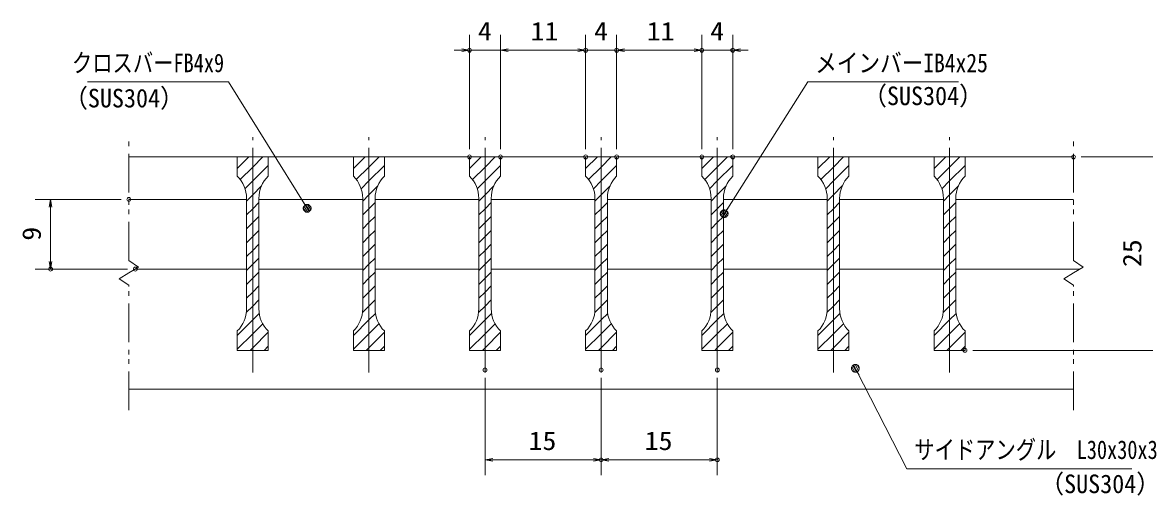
# Model space of a CAD drawing. Units: millimetres, scale not verified, with parts at other scales. Extents: x -1050 to 1050, y -742 to 742.
# Drawn here: x -375 to 349, y -483 to -177 of the extents above; entities that cross this region are included whole.
import ezdxf
from ezdxf.enums import TextEntityAlignment as Align

# ---------------------------------------------------------------- set-up
doc = ezdxf.new("R2010")
doc.units = ezdxf.units.MM
doc.header["$LTSCALE"] = 5
doc.header["$PDMODE"] = 32
doc.header["$PDSIZE"] = 2.5
doc.linetypes.add('CHAIN1', pattern=[8, 5, -1, 1, -1])
doc.linetypes.add('DOUBLE_CHAIN1', pattern=[8.8, 5, -1, 0.6, -0.6, 0.6, -1])
for name, color, linetype, lineweight in [('0-1_寸法注釈', 2, 'Continuous', 9), ('0-2_蓋', 5, 'Continuous', 9), ('0-3_0', 5, 'Continuous', 9), ('0-4_DEFPOINTS', 134, 'Continuous', 9), ('0-5_中心線', 6, 'CHAIN1', 9), ('0-7_想像線', 134, 'DOUBLE_CHAIN1', 9), ('0-8_ハッチング', 4, 'Continuous', 9)]:
    doc.layers.add(name, color=color, linetype=linetype, lineweight=lineweight)
doc.styles.add('ＭＳ ゴシック', font='')
doc.styles.get('ＭＳ ゴシック').set_extended_font_data('MS Gothic')

# ---------------------------------------------------------------- blocks, each defined once
blk = doc.blocks.new('_OPEN')
at = {"layer": '0-3_0', "color": 2}
blk.add_line((0, 0), (-5, 0), dxfattribs=at)
blk.add_lwpolyline([(-5, 0.833), (0, 0), (-5, -0.833)], dxfattribs=at)
blk = doc.blocks.new('_Dot')
at = {"layer": '0-3_0'}
for p, q in [((-2.5, 0), (-5, 0)), ((2.445, 0.5), (-2.445, 0.5)), ((1.997, 1.5), (-1.997, 1.5)), ((2.289, -0.995), (-2.289, -0.995)), ((1.499, -1.995), (-1.499, -1.995))]:
    blk.add_line(p, q, dxfattribs=at)
for points in [[(2.5, 0), (2.48, 0.313), (2.421, 0.622), (2.324, 0.92), (2.191, 1.204), (2.023, 1.469), (1.822, 1.711), (1.594, 1.926), (1.34, 2.111), (1.064, 2.262), (0.773, 2.378), (0.468, 2.456), (0.157, 2.495), (-0.157, 2.495), (-0.468, 2.456), (-0.773, 2.378), (-1.064, 2.262), (-1.34, 2.111), (-1.594, 1.926), (-1.822, 1.711), (-2.023, 1.469), (-2.191, 1.204), (-2.324, 0.92), (-2.421, 0.622), (-2.48, 0.313), (-2.5, 0), (0, 0)], [(-2.5, 0), (-2.48, -0.313), (-2.421, -0.622), (-2.324, -0.92), (-2.191, -1.204), (-2.023, -1.469), (-1.822, -1.711), (-1.594, -1.926), (-1.34, -2.111), (-1.064, -2.262), (-0.773, -2.378), (-0.468, -2.456), (-0.157, -2.495), (0.157, -2.495), (0.468, -2.456), (0.773, -2.378), (1.064, -2.262), (1.34, -2.111), (1.594, -1.926), (1.822, -1.711), (2.023, -1.469), (2.191, -1.204), (2.324, -0.92), (2.421, -0.622), (2.48, -0.313), (2.5, 0), (0, 0)]]:
    blk.add_lwpolyline(points, close=True, dxfattribs=at)

msp = doc.modelspace()

# ---------------------------------------------------------------- linework, layer by layer
at = {"layer": '0-1_寸法注釈'}
for p, q in [((-86.5, -258.884), (-86.5, -184.975)), ((-66.5, -258.884), (-66.5, -184.975)), ((-66.5, -258.884), (-66.5, -184.975)), ((-11.5, -258.884), (-11.5, -184.975)), ((-11.5, -258.884), (-11.5, -184.975)), ((8.5, -258.884), (8.5, -184.975)), ((8.5, -258.884), (8.5, -184.975)), ((63.5, -258.884), (63.5, -184.975)), ((63.5, -258.884), (63.5, -184.975)), ((83.5, -258.884), (83.5, -184.975)), ((-91.5, -194.975), (-96.5, -194.975)), ((-66.5, -194.975), (-86.5, -194.975)), ((-61.5, -194.975), (-56.5, -194.975)), ((-61.5, -194.975), (-16.5, -194.975)), ((-16.5, -194.975), (-21.5, -194.975)), ((-11.5, -194.975), (8.5, -194.975)), ((13.5, -194.975), (58.5, -194.975)), ((13.5, -194.975), (18.5, -194.975)), ((58.5, -194.975), (53.5, -194.975)), ((63.5, -194.975), (83.5, -194.975)), ((88.5, -194.975), (93.5, -194.975)), ((308.5, -263.884), (363.665, -263.884)), ((-311.5, -291.384), (-367.039, -291.384)), ((-357.039, -296.384), (-357.039, -331.384)), ((-307.289, -336.384), (-367.039, -336.384)), ((238.5, -388.884), (363.665, -388.884)), ((-76.5, -406.585), (-76.5, -469.604)), ((-1.5, -406.585), (-1.5, -469.604)), ((-1.5, -406.585), (-1.5, -469.604)), ((73.5, -406.585), (73.5, -469.604)), ((-71.5, -459.604), (-6.5, -459.604)), ((3.5, -459.604), (68.5, -459.604))]:
    msp.add_line(p, q, dxfattribs=at)
for points in [[(-333.238, -215.46), (-242.065, -215.46), (-191.873, -296.281)], [(229.186, -215.492), (131.996, -215.492), (78.485, -299.742)], [(341.196, -465.383), (195.869, -465.383), (163.154, -401.428)]]:
    msp.add_lwpolyline(points, dxfattribs=at)
at = {"layer": '0-2_蓋'}
for p, q in [((-306.5, -263.884), (303.5, -263.884)), ((-236.5, -276.384), (-236.5, -263.884)), ((-216.5, -263.884), (-236.5, -263.884)), ((-216.5, -276.384), (-216.5, -263.884)), ((-141.5, -263.884), (-161.5, -263.884)), ((-161.5, -276.384), (-161.5, -263.884)), ((-141.5, -276.384), (-141.5, -263.884)), ((-66.5, -263.884), (-86.5, -263.884)), ((-86.5, -276.384), (-86.5, -263.884)), ((-66.5, -276.384), (-66.5, -263.884)), ((8.5, -263.884), (-11.5, -263.884)), ((-11.5, -276.384), (-11.5, -263.884)), ((8.5, -276.384), (8.5, -263.884)), ((83.5, -263.884), (63.5, -263.884)), ((63.5, -276.384), (63.5, -263.884)), ((83.5, -276.384), (83.5, -263.884)), ((158.5, -263.884), (138.5, -263.884)), ((138.5, -276.384), (138.5, -263.884)), ((158.5, -276.384), (158.5, -263.884)), ((233.5, -263.884), (213.5, -263.884)), ((213.5, -276.384), (213.5, -263.884)), ((233.5, -276.384), (233.5, -263.884)), ((-306.5, -291.384), (-230.5, -291.384)), ((-230.5, -290.666), (-230.5, -362.101)), ((-222.5, -290.666), (-222.5, -362.101)), ((-222.5, -291.384), (-155.5, -291.384)), ((-155.5, -290.666), (-155.5, -362.101)), ((-147.5, -290.666), (-147.5, -362.101)), ((-147.5, -291.384), (-80.5, -291.384)), ((-80.5, -290.666), (-80.5, -362.101)), ((-72.5, -290.666), (-72.5, -362.101)), ((-72.5, -291.384), (-5.5, -291.384)), ((-5.5, -290.666), (-5.5, -362.101)), ((2.5, -290.666), (2.5, -362.101)), ((2.5, -291.384), (69.5, -291.384)), ((69.5, -290.666), (69.5, -362.101)), ((77.5, -290.666), (77.5, -362.101)), ((77.5, -291.384), (144.5, -291.384)), ((144.5, -290.666), (144.5, -362.101)), ((152.5, -290.666), (152.5, -362.101)), ((152.5, -291.384), (219.5, -291.384)), ((219.5, -290.666), (219.5, -362.101)), ((227.5, -290.666), (227.5, -362.101)), ((227.5, -291.384), (303.5, -291.384)), ((-302.289, -336.384), (-230.5, -336.384)), ((-222.5, -336.384), (-155.5, -336.384)), ((-147.5, -336.384), (-80.5, -336.384)), ((-72.5, -336.384), (-5.5, -336.384)), ((2.5, -336.384), (69.5, -336.384)), ((77.5, -336.384), (144.5, -336.384)), ((152.5, -336.384), (219.5, -336.384)), ((227.5, -336.384), (307.711, -336.384)), ((-236.5, -376.384), (-236.5, -388.884)), ((-216.5, -376.384), (-216.5, -388.884)), ((-161.5, -376.384), (-161.5, -388.884)), ((-141.5, -376.384), (-141.5, -388.884)), ((-86.5, -376.384), (-86.5, -388.884)), ((-66.5, -376.384), (-66.5, -388.884)), ((-11.5, -376.384), (-11.5, -388.884)), ((8.5, -376.384), (8.5, -388.884)), ((63.5, -376.384), (63.5, -388.884)), ((83.5, -376.384), (83.5, -388.884)), ((138.5, -376.384), (138.5, -388.884)), ((158.5, -376.384), (158.5, -388.884)), ((213.5, -376.384), (213.5, -388.884)), ((233.5, -376.384), (233.5, -388.884)), ((-236.5, -388.884), (-216.5, -388.884)), ((-161.5, -388.884), (-141.5, -388.884)), ((-86.5, -388.884), (-66.5, -388.884)), ((-11.5, -388.884), (8.5, -388.884)), ((63.5, -388.884), (83.5, -388.884)), ((138.5, -388.884), (158.5, -388.884)), ((213.5, -388.884), (233.5, -388.884)), ((-306.5, -413.884), (303.5, -413.884))]:
    msp.add_line(p, q, dxfattribs=at)
for centre, start, end in [((-250.5, -290.666), 0, 45.573), ((-202.5, -290.666), 134.427, 180), ((-175.5, -290.666), 0, 45.573), ((-127.5, -290.666), 134.427, 180), ((-100.5, -290.666), 0, 45.573), ((-52.5, -290.666), 134.427, 180), ((-25.5, -290.666), 0, 45.573), ((22.5, -290.666), 134.427, 180), ((49.5, -290.666), 0, 45.573), ((97.5, -290.666), 134.427, 180), ((124.5, -290.666), 0, 45.573), ((172.5, -290.666), 134.427, 180), ((199.5, -290.666), 0, 45.573), ((247.5, -290.666), 134.427, 180), ((-250.5, -362.101), 314.427, 0), ((-202.5, -362.101), 180, 225.573), ((-175.5, -362.101), 314.427, 0), ((-127.5, -362.101), 180, 225.573), ((-100.5, -362.101), 314.427, 0), ((-52.5, -362.101), 180, 225.573), ((-25.5, -362.101), 314.427, 0), ((22.5, -362.101), 180, 225.573), ((49.5, -362.101), 314.427, 0), ((97.5, -362.101), 180, 225.573), ((124.5, -362.101), 314.427, 0), ((172.5, -362.101), 180, 225.573), ((199.5, -362.101), 314.427, 0), ((247.5, -362.101), 180, 225.573)]:
    msp.add_arc(centre, 20, start, end, dxfattribs=at)
at = {"layer": '0-4_DEFPOINTS'}
for p in [(-86.5, -194.975), (-11.5, -194.975), (8.5, -194.975), (63.5, -194.975), (83.5, -194.975), (-86.5, -263.884), (-66.5, -263.884), (-11.5, -263.884), (8.5, -263.884), (63.5, -263.884), (83.5, -263.884), (303.5, -263.884), (-306.5, -291.384), (-357.039, -336.384), (-302.289, -336.384), (233.5, -388.884), (-76.5, -401.585), (-1.5, -401.585), (73.5, -401.585), (-1.5, -459.604), (73.5, -459.604)]:
    msp.add_point(p, dxfattribs=at)
at = {"layer": '0-5_中心線'}
for p, q in [((-226.5, -403.111), (-226.5, -251.182)), ((-151.5, -403.111), (-151.5, -251.182)), ((-76.5, -403.111), (-76.5, -251.182)), ((-1.5, -403.111), (-1.5, -251.182)), ((73.5, -403.111), (73.5, -251.182)), ((148.5, -403.111), (148.5, -251.182)), ((223.5, -403.111), (223.5, -251.182))]:
    msp.add_line(p, q, dxfattribs=at)
at = {"layer": '0-7_想像線'}
for p, q in [((-306.5, -330.935), (-306.5, -251.384)), ((303.5, -330.935), (303.5, -251.384)), ((-306.5, -330.935), (-300.207, -335.147)), ((-312.793, -342.62), (-306.5, -338.884)), ((-300.207, -335.147), (-306.5, -338.884)), ((-306.5, -346.833), (-312.793, -342.62)), ((-306.5, -427.562), (-306.5, -346.833)), ((303.5, -427.562), (303.5, -346.833))]:
    msp.add_line(p, q, dxfattribs=at)
for points in [[(303.5, -330.935), (309.793, -335.147), (303.5, -338.884)], [(303.5, -346.833), (297.207, -342.62), (303.5, -338.884)]]:
    msp.add_lwpolyline(points, dxfattribs=at)
at = {"layer": '0-8_ハッチング'}
for p, q in [((-236.5, -263.884), (-236.5, -276.384)), ((-236.5, -271.466), (-228.918, -263.884)), ((-161.5, -263.884), (-161.5, -276.384)), ((-161.5, -271.466), (-153.918, -263.884)), ((-86.5, -263.884), (-86.5, -276.384)), ((-86.5, -271.466), (-78.918, -263.884)), ((-11.5, -263.884), (-11.5, -276.384)), ((-11.5, -271.466), (-3.918, -263.884)), ((63.5, -263.884), (63.5, -276.384)), ((63.5, -271.466), (71.082, -263.884)), ((138.5, -263.884), (138.5, -276.384)), ((138.5, -271.466), (146.082, -263.884)), ((213.5, -263.884), (213.5, -276.384)), ((213.5, -271.466), (221.082, -263.884)), ((-230.5, -290.666), (-230.5, -362.101)), ((-226.5, -297.387), (-222.5, -293.387)), ((-222.5, -362.101), (-222.5, -290.666)), ((-155.5, -290.666), (-155.5, -362.101)), ((-151.5, -297.387), (-147.5, -293.387)), ((-147.5, -362.101), (-147.5, -290.666)), ((-80.5, -290.666), (-80.5, -362.101)), ((-76.5, -297.387), (-72.5, -293.387)), ((-72.5, -362.101), (-72.5, -290.666)), ((-5.5, -290.666), (-5.5, -362.101)), ((-1.5, -297.387), (2.5, -293.387)), ((2.5, -362.101), (2.5, -290.666)), ((69.5, -290.666), (69.5, -362.101)), ((73.5, -297.387), (77.5, -293.387)), ((77.5, -362.101), (77.5, -290.666)), ((144.5, -290.666), (144.5, -362.101)), ((148.5, -297.387), (152.5, -293.387)), ((152.5, -362.101), (152.5, -290.666)), ((219.5, -290.666), (219.5, -362.101)), ((223.5, -297.387), (227.5, -293.387)), ((227.5, -362.101), (227.5, -290.666)), ((-230.5, -301.387), (-226.5, -297.387)), ((-226.5, -306.367), (-222.5, -302.367)), ((-155.5, -301.387), (-151.5, -297.387)), ((-151.5, -306.367), (-147.5, -302.367)), ((-80.5, -301.387), (-76.5, -297.387)), ((-76.5, -306.367), (-72.5, -302.367)), ((-5.5, -301.387), (-1.5, -297.387)), ((-1.5, -306.367), (2.5, -302.367)), ((69.5, -301.387), (73.5, -297.387)), ((73.5, -306.367), (77.5, -302.367)), ((144.5, -301.387), (148.5, -297.387)), ((148.5, -306.367), (152.5, -302.367)), ((219.5, -301.387), (223.5, -297.387)), ((223.5, -306.367), (227.5, -302.367)), ((-230.5, -310.367), (-226.5, -306.367)), ((-226.5, -315.347), (-222.5, -311.347)), ((-155.5, -310.367), (-151.5, -306.367)), ((-151.5, -315.347), (-147.5, -311.347)), ((-80.5, -310.367), (-76.5, -306.367)), ((-76.5, -315.347), (-72.5, -311.347)), ((-5.5, -310.367), (-1.5, -306.367)), ((-1.5, -315.347), (2.5, -311.347)), ((69.5, -310.367), (73.5, -306.367)), ((73.5, -315.347), (77.5, -311.347)), ((144.5, -310.367), (148.5, -306.367)), ((148.5, -315.347), (152.5, -311.347)), ((219.5, -310.367), (223.5, -306.367)), ((223.5, -315.347), (227.5, -311.347)), ((-230.5, -319.347), (-226.5, -315.347)), ((-155.5, -319.347), (-151.5, -315.347)), ((-80.5, -319.347), (-76.5, -315.347)), ((-5.5, -319.347), (-1.5, -315.347)), ((69.5, -319.347), (73.5, -315.347)), ((144.5, -319.347), (148.5, -315.347)), ((219.5, -319.347), (223.5, -315.347)), ((-230.5, -328.328), (-226.5, -324.328)), ((-226.5, -324.328), (-222.5, -320.328)), ((-155.5, -328.328), (-151.5, -324.328)), ((-151.5, -324.328), (-147.5, -320.328)), ((-80.5, -328.328), (-76.5, -324.328)), ((-76.5, -324.328), (-72.5, -320.328)), ((-5.5, -328.328), (-1.5, -324.328)), ((-1.5, -324.328), (2.5, -320.328)), ((69.5, -328.328), (73.5, -324.328)), ((73.5, -324.328), (77.5, -320.328)), ((144.5, -328.328), (148.5, -324.328)), ((148.5, -324.328), (152.5, -320.328)), ((219.5, -328.328), (223.5, -324.328)), ((223.5, -324.328), (227.5, -320.328)), ((-230.5, -337.308), (-226.5, -333.308)), ((-226.5, -333.308), (-222.5, -329.308)), ((-155.5, -337.308), (-151.5, -333.308)), ((-151.5, -333.308), (-147.5, -329.308)), ((-80.5, -337.308), (-76.5, -333.308)), ((-76.5, -333.308), (-72.5, -329.308)), ((-5.5, -337.308), (-1.5, -333.308)), ((-1.5, -333.308), (2.5, -329.308)), ((69.5, -337.308), (73.5, -333.308)), ((73.5, -333.308), (77.5, -329.308)), ((144.5, -337.308), (148.5, -333.308)), ((148.5, -333.308), (152.5, -329.308)), ((219.5, -337.308), (223.5, -333.308)), ((223.5, -333.308), (227.5, -329.308)), ((-226.5, -342.288), (-222.5, -338.288)), ((-151.5, -342.288), (-147.5, -338.288)), ((-76.5, -342.288), (-72.5, -338.288)), ((-1.5, -342.288), (2.5, -338.288)), ((73.5, -342.288), (77.5, -338.288)), ((148.5, -342.288), (152.5, -338.288)), ((223.5, -342.288), (227.5, -338.288)), ((-230.5, -346.288), (-226.5, -342.288)), ((-226.5, -351.268), (-222.5, -347.268)), ((-155.5, -346.288), (-151.5, -342.288)), ((-151.5, -351.268), (-147.5, -347.268)), ((-80.5, -346.288), (-76.5, -342.288)), ((-76.5, -351.268), (-72.5, -347.268)), ((-5.5, -346.288), (-1.5, -342.288)), ((-1.5, -351.268), (2.5, -347.268)), ((69.5, -346.288), (73.5, -342.288)), ((73.5, -351.268), (77.5, -347.268)), ((144.5, -346.288), (148.5, -342.288)), ((148.5, -351.268), (152.5, -347.268)), ((219.5, -346.288), (223.5, -342.288)), ((223.5, -351.268), (227.5, -347.268)), ((-230.5, -355.268), (-226.5, -351.268)), ((-155.5, -355.268), (-151.5, -351.268)), ((-80.5, -355.268), (-76.5, -351.268)), ((-5.5, -355.268), (-1.5, -351.268)), ((69.5, -355.268), (73.5, -351.268)), ((144.5, -355.268), (148.5, -351.268)), ((219.5, -355.268), (223.5, -351.268)), ((-219.214, -388.884), (-216.5, -386.17)), ((-144.214, -388.884), (-141.5, -386.17)), ((-69.214, -388.884), (-66.5, -386.17)), ((5.786, -388.884), (8.5, -386.17)), ((80.786, -388.884), (83.5, -386.17)), ((155.786, -388.884), (158.5, -386.17)), ((230.786, -388.884), (233.5, -386.17))]:
    msp.add_line(p, q, dxfattribs=at)
for points in [[(-236.5, -376.384), (-236.5, -388.884), (-226.5, -388.884), (-226.5, -263.884), (-236.5, -263.884)], [(-234.61, -278.556), (-226.5, -270.446), (-219.938, -263.884)], [(-226.5, -263.884), (-226.5, -388.884), (-216.5, -388.884), (-216.5, -376.384)], [(-216.5, -276.384), (-216.5, -263.884), (-226.5, -263.884)], [(-161.5, -376.384), (-161.5, -388.884), (-151.5, -388.884), (-151.5, -263.884), (-161.5, -263.884)], [(-159.61, -278.556), (-151.5, -270.446), (-144.938, -263.884)], [(-151.5, -263.884), (-151.5, -388.884), (-141.5, -388.884), (-141.5, -376.384)], [(-141.5, -276.384), (-141.5, -263.884), (-151.5, -263.884)], [(-86.5, -376.384), (-86.5, -388.884), (-76.5, -388.884), (-76.5, -263.884), (-86.5, -263.884)], [(-84.61, -278.556), (-76.5, -270.446), (-69.938, -263.884)], [(-76.5, -263.884), (-76.5, -388.884), (-66.5, -388.884), (-66.5, -376.384)], [(-66.5, -276.384), (-66.5, -263.884), (-76.5, -263.884)], [(-11.5, -376.384), (-11.5, -388.884), (-1.5, -388.884), (-1.5, -263.884), (-11.5, -263.884)], [(-9.61, -278.556), (-1.5, -270.446), (5.062, -263.884)], [(-1.5, -263.884), (-1.5, -388.884), (8.5, -388.884), (8.5, -376.384)], [(8.5, -276.384), (8.5, -263.884), (-1.5, -263.884)], [(63.5, -376.384), (63.5, -388.884), (73.5, -388.884), (73.5, -263.884), (63.5, -263.884)], [(65.39, -278.556), (73.5, -270.446), (80.062, -263.884)], [(73.5, -263.884), (73.5, -388.884), (83.5, -388.884), (83.5, -376.384)], [(83.5, -276.384), (83.5, -263.884), (73.5, -263.884)], [(138.5, -376.384), (138.5, -388.884), (148.5, -388.884), (148.5, -263.884), (138.5, -263.884)], [(140.39, -278.556), (148.5, -270.446), (155.062, -263.884)], [(148.5, -263.884), (148.5, -388.884), (158.5, -388.884), (158.5, -376.384)], [(158.5, -276.384), (158.5, -263.884), (148.5, -263.884)], [(213.5, -376.384), (213.5, -388.884), (223.5, -388.884), (223.5, -263.884), (213.5, -263.884)], [(215.39, -278.556), (223.5, -270.446), (230.062, -263.884)], [(223.5, -263.884), (223.5, -388.884), (233.5, -388.884), (233.5, -376.384)], [(233.5, -276.384), (233.5, -263.884), (223.5, -263.884)], [(-231.5, -284.426), (-226.5, -279.426), (-216.5, -269.426)], [(-156.5, -284.426), (-151.5, -279.426), (-141.5, -269.426)], [(-81.5, -284.426), (-76.5, -279.426), (-66.5, -269.426)], [(-6.5, -284.426), (-1.5, -279.426), (8.5, -269.426)], [(68.5, -284.426), (73.5, -279.426), (83.5, -269.426)], [(143.5, -284.426), (148.5, -279.426), (158.5, -269.426)], [(218.5, -284.426), (223.5, -279.426), (233.5, -269.426)], [(-230.5, -292.407), (-226.5, -288.407), (-220.767, -282.673)], [(-155.5, -292.407), (-151.5, -288.407), (-145.767, -282.673)], [(-80.5, -292.407), (-76.5, -288.407), (-70.767, -282.673)], [(-5.5, -292.407), (-1.5, -288.407), (4.233, -282.673)], [(69.5, -292.407), (73.5, -288.407), (79.233, -282.673)], [(144.5, -292.407), (148.5, -288.407), (154.233, -282.673)], [(219.5, -292.407), (223.5, -288.407), (229.233, -282.673)], [(-230.686, -364.435), (-226.5, -360.249), (-222.5, -356.249)], [(-155.686, -364.435), (-151.5, -360.249), (-147.5, -356.249)], [(-80.686, -364.435), (-76.5, -360.249), (-72.5, -356.249)], [(-5.686, -364.435), (-1.5, -360.249), (2.5, -356.249)], [(69.314, -364.435), (73.5, -360.249), (77.5, -356.249)], [(144.314, -364.435), (148.5, -360.249), (152.5, -356.249)], [(219.314, -364.435), (223.5, -360.249), (227.5, -356.249)], [(-236.5, -379.229), (-226.5, -369.229), (-222.269, -364.998)], [(-161.5, -379.229), (-151.5, -369.229), (-147.269, -364.998)], [(-86.5, -379.229), (-76.5, -369.229), (-72.269, -364.998)], [(-11.5, -379.229), (-1.5, -369.229), (2.731, -364.998)], [(63.5, -379.229), (73.5, -369.229), (77.731, -364.998)], [(138.5, -379.229), (148.5, -369.229), (152.731, -364.998)], [(213.5, -379.229), (223.5, -369.229), (227.731, -364.998)], [(-236.5, -388.209), (-226.5, -378.209), (-220.002, -371.711)], [(-161.5, -388.209), (-151.5, -378.209), (-145.002, -371.711)], [(-86.5, -388.209), (-76.5, -378.209), (-70.002, -371.711)], [(-11.5, -388.209), (-1.5, -378.209), (4.998, -371.711)], [(63.5, -388.209), (73.5, -378.209), (79.998, -371.711)], [(138.5, -388.209), (148.5, -378.209), (154.998, -371.711)], [(213.5, -388.209), (223.5, -378.209), (229.998, -371.711)], [(-228.194, -388.884), (-226.5, -387.189), (-216.5, -377.189)], [(-153.194, -388.884), (-151.5, -387.189), (-141.5, -377.189)], [(-78.194, -388.884), (-76.5, -387.189), (-66.5, -377.189)], [(-3.194, -388.884), (-1.5, -387.189), (8.5, -377.189)], [(71.806, -388.884), (73.5, -387.189), (83.5, -377.189)], [(146.806, -388.884), (148.5, -387.189), (158.5, -377.189)], [(221.806, -388.884), (223.5, -387.189), (233.5, -377.189)]]:
    msp.add_lwpolyline(points, dxfattribs=at)
for centre, start, end in [((-250.5, -290.666), 0, 45.573), ((-202.5, -290.666), 134.427, 180), ((-175.5, -290.666), 0, 45.573), ((-127.5, -290.666), 134.427, 180), ((-100.5, -290.666), 0, 45.573), ((-52.5, -290.666), 134.427, 180), ((-25.5, -290.666), 0, 45.573), ((22.5, -290.666), 134.427, 180), ((49.5, -290.666), 0, 45.573), ((97.5, -290.666), 134.427, 180), ((124.5, -290.666), 0, 45.573), ((172.5, -290.666), 134.427, 180), ((199.5, -290.666), 0, 45.573), ((247.5, -290.666), 134.427, 180), ((-250.5, -362.101), 314.427, 0), ((-202.5, -362.101), 180, 225.573), ((-175.5, -362.101), 314.427, 0), ((-127.5, -362.101), 180, 225.573), ((-100.5, -362.101), 314.427, 0), ((-52.5, -362.101), 180, 225.573), ((-25.5, -362.101), 314.427, 0), ((22.5, -362.101), 180, 225.573), ((49.5, -362.101), 314.427, 0), ((97.5, -362.101), 180, 225.573), ((124.5, -362.101), 314.427, 0), ((172.5, -362.101), 180, 225.573), ((199.5, -362.101), 314.427, 0), ((247.5, -362.101), 180, 225.573)]:
    msp.add_arc(centre, 20, start, end, dxfattribs=at)

# ---------------------------------------------------------------- block references
at = {"layer": '0-1_寸法注釈'}
for p in [(-86.5, -194.975), (-11.5, -194.975), (-11.5, -194.975), (63.5, -194.975), (63.5, -194.975), (-1.5, -459.604), (73.5, -459.604)]:
    msp.add_blockref('_OPEN', p, dxfattribs=at)
for name, p, rotation in [('_OPEN', (-66.5, -194.975), 180), ('_OPEN', (-66.5, -194.975), 180), ('_OPEN', (8.5, -194.975), 180), ('_OPEN', (8.5, -194.975), 180), ('_OPEN', (83.5, -194.975), 180), ('_OPEN', (-357.039, -291.384), 90), ('_Dot', (-191.338, -297.126), 302.35008), ('_Dot', (77.941, -300.581), 237.09638), ('_OPEN', (-357.039, -336.384), 270), ('_Dot', (162.688, -400.543), 117.79658), ('_OPEN', (-76.5, -459.604), 180), ('_OPEN', (-1.5, -459.604), 180)]:
    msp.add_blockref(name, p, dxfattribs=dict(at, rotation=rotation))

# ---------------------------------------------------------------- texts
at = {"layer": '0-1_寸法注釈', "color": 7, "style": 'ＭＳ ゴシック'}
for s, height, width, p in [('4', 12.02, 1.1, (-81.085, -192.288)), ('11', 12.02, 1.1, (-47.078, -192.288)), ('4', 12.02, 1.1, (-6.085, -192.288)), ('11', 12.02, 1.1, (27.922, -192.288)), ('4', 12.02, 1.1, (68.915, -192.288)), ('クロスバーFB4x9', 12.02, 0.8, (-343.258, -212.773)), ('メインバーIB4x25', 12.03, 0.85, (136.773, -212.805)), ('（SUS304）', 12.02, 0.95, (167.482, -234.049)), ('（SUS304）', 12.02, 0.95, (-348.517, -235.532)), ('15', 12.02, 1.1, (-48.388, -456.917)), ('15', 12.02, 1.1, (26.612, -456.917)), ('サイドアングル\u3000L30x30x3', 12.02, 0.8, (200.647, -462.696)), ('（SUS304）', 12.02, 0.95, (281.887, -484.758))]:
    msp.add_text(s, height=height, dxfattribs=dict(at, width=width)).set_placement(p, align=Align.BOTTOM_LEFT)
at = {"layer": '0-1_寸法注釈', "color": 7, "style": 'ＭＳ ゴシック', "width": 1.1}
for s, p in [('9', (-359.726, -318.032)), ('25', (350.978, -335.117))]:
    msp.add_text(s, height=12.02, rotation=90, dxfattribs=at).set_placement(p, align=Align.BOTTOM_LEFT)

doc.saveas('drawing.dxf')
